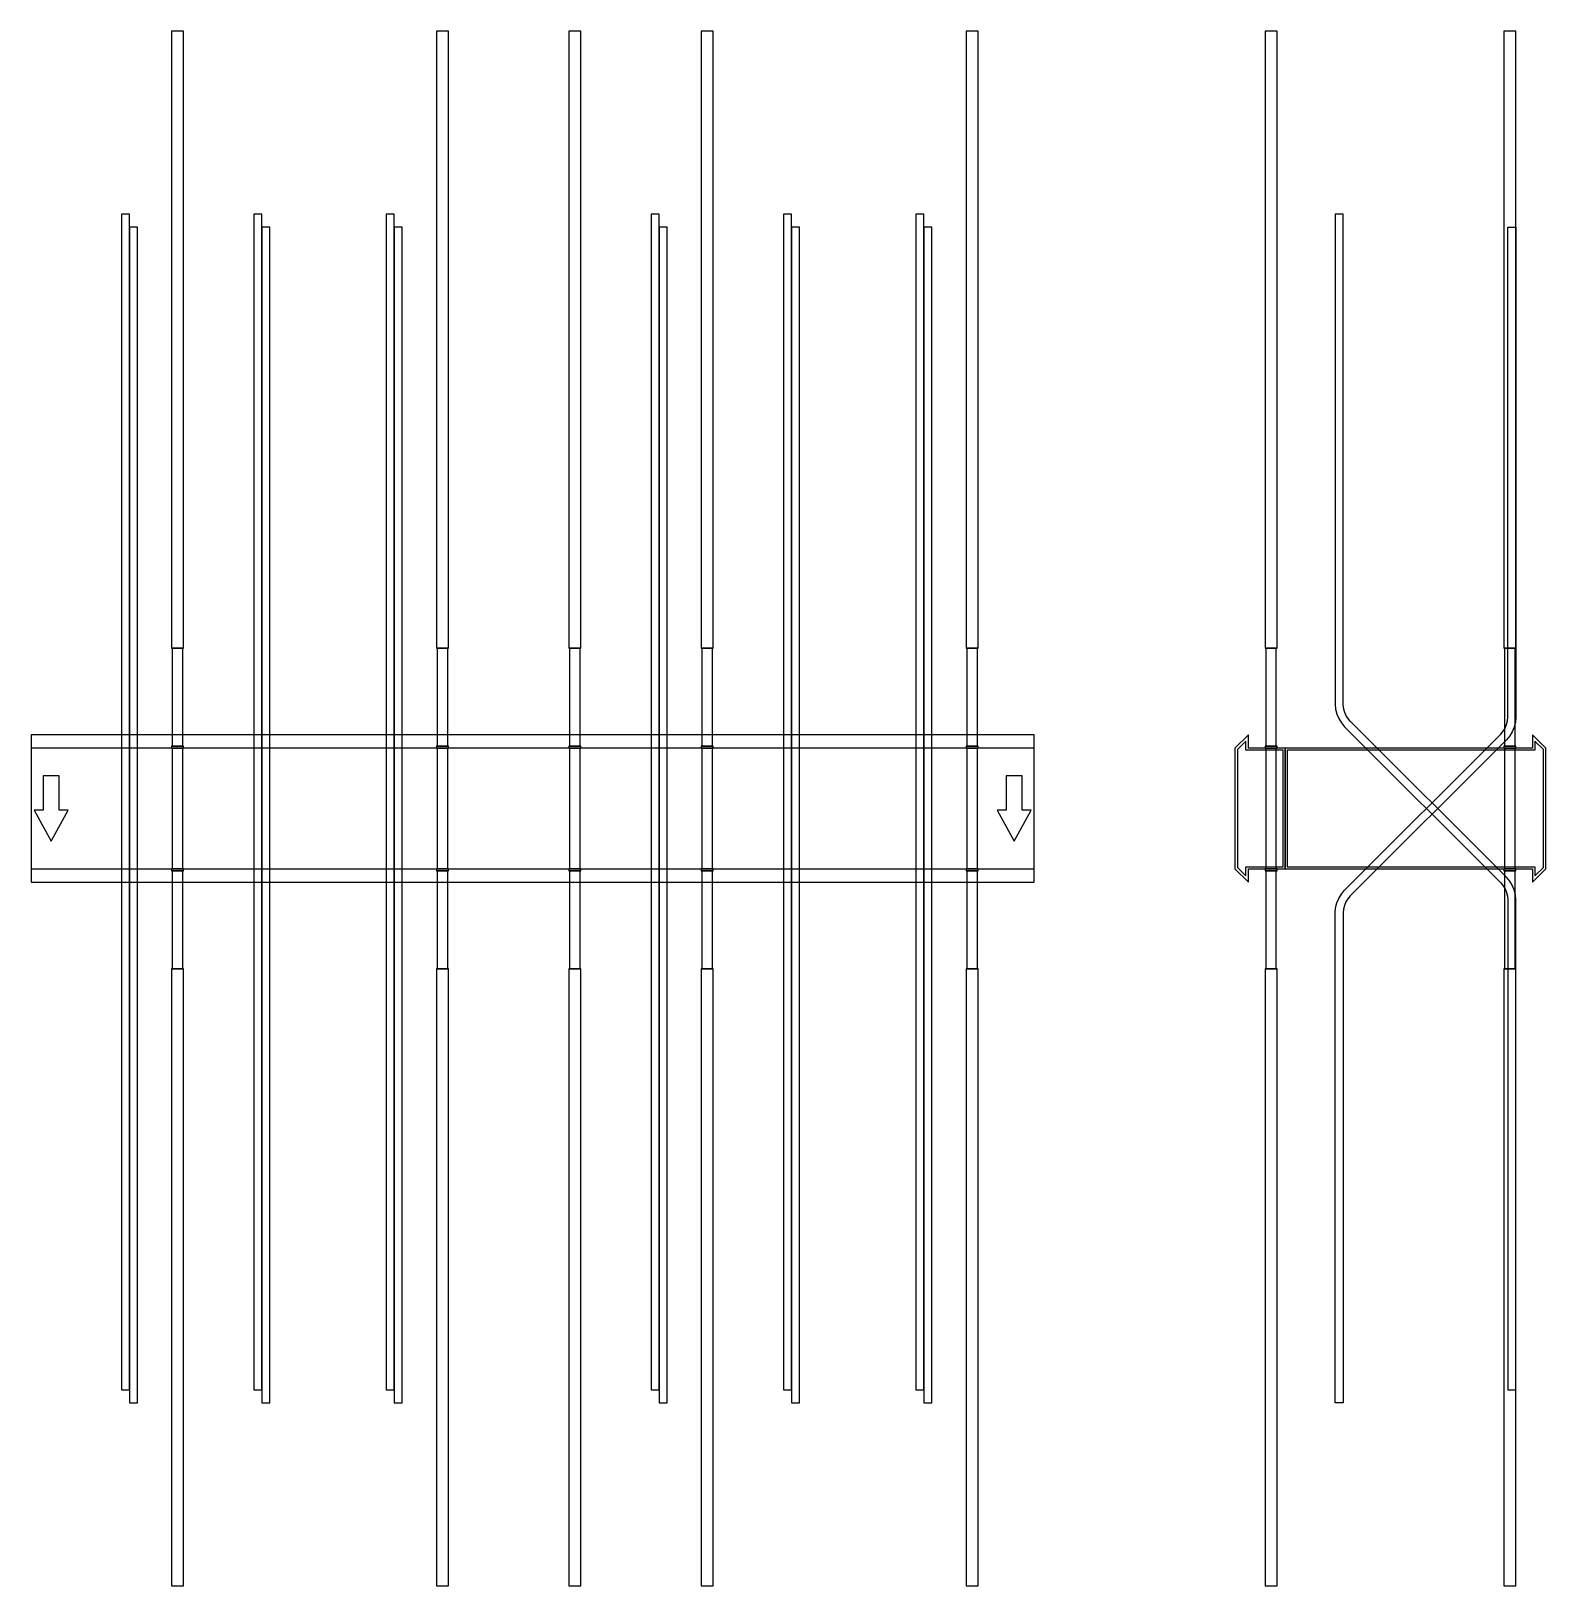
# Model space of a CAD drawing. Extents: x 0 to 1510, y -775 to 775.
import ezdxf

# ---------------------------------------------------------------- set-up
doc = ezdxf.new("R2010")
doc.units = 0
doc.layers.add('Halfen', color=7, linetype='CONTINUOUS')

msp = doc.modelspace()

# ---------------------------------------------------------------- linework, layer by layer
at = {"layer": 'Halfen', "color": 7}
for points in [[(152, 160), (152, 775), (140, 775), (140, 160)], [(416, 160), (416, 775), (404, 775), (404, 160)], [(548, 160), (548, 775), (536, 775), (536, 160)], [(680, 160), (680, 775), (668, 775), (668, 160)], [(944, 160), (944, 775), (932, 775), (932, 160)], [(1242, 160), (1242, 775), (1230, 775), (1230, 160)], [(1480, 160), (1480, 775), (1468, 775), (1468, 160)], [(98, -579.398), (98, 592.368), (90, 592.368), (90, -579.398)], [(230, -579.398), (230, 592.368), (222, 592.368), (222, -579.398)], [(362, -579.398), (362, 592.368), (354, 592.368), (354, -579.398)], [(626, -579.398), (626, 592.368), (618, 592.368), (618, -579.398)], [(758, -579.398), (758, 592.368), (750, 592.368), (750, -579.398)], [(890, -579.398), (890, 592.368), (882, 592.368), (882, -579.398)], [(1480, -579.398), (1480, -91.113), (1479.606, -86.107), (1478.434, -81.224), (1476.512, -76.585), (1473.889, -72.304), (1470.627, -68.485), (1315.029, 87.113), (1312.584, 89.976), (1310.616, 93.187), (1309.175, 96.667), (1308.295, 100.329), (1308, 104.083), (1308, 592.368), (1300, 592.368), (1300, 104.083), (1300.394, 99.077), (1301.566, 94.195), (1303.488, 89.556), (1306.111, 85.274), (1309.373, 81.456), (1464.971, -74.142), (1467.416, -77.006), (1469.384, -80.217), (1470.825, -83.696), (1471.705, -87.358), (1472, -91.113), (1472, -579.398)], [(106, -592.368), (106, 579.398), (98, 579.398), (98, -592.368)], [(238, -592.368), (238, 579.398), (230, 579.398), (230, -592.368)], [(370, -592.368), (370, 579.398), (362, 579.398), (362, -592.368)], [(634, -592.368), (634, 579.398), (626, 579.398), (626, -592.368)], [(766, -592.368), (766, 579.398), (758, 579.398), (758, -592.368)], [(898, -592.368), (898, 579.398), (890, 579.398), (890, -592.368)], [(1300, -592.368), (1300, -104.083), (1300.394, -99.077), (1301.566, -94.195), (1303.488, -89.556), (1306.111, -85.274), (1309.373, -81.456), (1464.971, 74.142), (1467.416, 77.006), (1469.384, 80.217), (1470.825, 83.696), (1471.705, 87.358), (1472, 91.113), (1472, 579.398), (1480, 579.398), (1480, 91.113), (1479.606, 86.107), (1478.434, 81.224), (1476.512, 76.585), (1473.889, 72.304), (1470.627, 68.485), (1315.029, -87.113), (1312.584, -89.976), (1310.616, -93.187), (1309.175, -96.667), (1308.295, -100.329), (1308, -104.083), (1308, -592.368)], [(151.25, 62), (151.25, 160), (140.75, 160), (140.75, 62)], [(415.25, 62), (415.25, 160), (404.75, 160), (404.75, 62)], [(547.25, 62), (547.25, 160), (536.75, 160), (536.75, 62)], [(679.25, 62), (679.25, 160), (668.75, 160), (668.75, 62)], [(943.25, 62), (943.25, 160), (932.75, 160), (932.75, 62)], [(1241.25, 62), (1241.25, 160), (1230.75, 160), (1230.75, 62)], [(1479.25, 62), (1479.25, 160), (1468.75, 160), (1468.75, 62)], [(0, -73.5), (1000, -73.5), (1000, 73.5), (0, 73.5)], [(152, 60), (152, 62), (140, 62), (140, 60)], [(416, 60), (416, 62), (404, 62), (404, 60)], [(548, 60), (548, 62), (536, 62), (536, 60)], [(680, 60), (680, 62), (668, 62), (668, 60)], [(944, 60), (944, 62), (932, 62), (932, 60)], [(1250, -60), (1250, 60), (1213.5, 60), (1213.5, 73.5), (1200, 60), (1200, -60), (1213.5, -73.5), (1213.5, -60)], [(1248, -58), (1248, 58), (1211, 58), (1211, 67.25), (1202.5, 58.75), (1202.5, -58.75), (1211, -67.25), (1211, -58)], [(1242, 60), (1242, 62), (1230, 62), (1230, 60)], [(1510, -60), (1510, 60), (1496.5, 73.5), (1496.5, 60), (1250, 60), (1250, -60), (1496.5, -60), (1496.5, -73.5)], [(1507.5, -58.75), (1507.5, 58.75), (1499, 67.25), (1499, 58), (1252, 58), (1252, -58), (1499, -58), (1499, -67.25)], [(1480, 60), (1480, 62), (1468, 62), (1468, 60)], [(0, -60), (1000, -60), (1000, 60), (0, 60)], [(151.25, -60), (151.25, 60), (140.75, 60), (140.75, -60)], [(415.25, -60), (415.25, 60), (404.75, 60), (404.75, -60)], [(547.25, -60), (547.25, 60), (536.75, 60), (536.75, -60)], [(679.25, -60), (679.25, 60), (668.75, 60), (668.75, -60)], [(943.25, -60), (943.25, 60), (932.75, 60), (932.75, -60)], [(1241.25, -60), (1241.25, 60), (1230.75, 60), (1230.75, -60)], [(1479.25, -60), (1479.25, 60), (1468.75, 60), (1468.75, -60)], [(20, -32.5), (37, -1.5), (28, -1.5), (28, 32.5), (12, 32.5), (12, -1.5), (3, -1.5)], [(980, -32.5), (997, -1.5), (988, -1.5), (988, 32.5), (972, 32.5), (972, -1.5), (963, -1.5)], [(152, -62), (152, -60), (140, -60), (140, -62)], [(151.25, -160), (151.25, -62), (140.75, -62), (140.75, -160)], [(416, -62), (416, -60), (404, -60), (404, -62)], [(415.25, -160), (415.25, -62), (404.75, -62), (404.75, -160)], [(548, -62), (548, -60), (536, -60), (536, -62)], [(547.25, -160), (547.25, -62), (536.75, -62), (536.75, -160)], [(680, -62), (680, -60), (668, -60), (668, -62)], [(679.25, -160), (679.25, -62), (668.75, -62), (668.75, -160)], [(944, -62), (944, -60), (932, -60), (932, -62)], [(943.25, -160), (943.25, -62), (932.75, -62), (932.75, -160)], [(1242, -62), (1242, -60), (1230, -60), (1230, -62)], [(1241.25, -160), (1241.25, -62), (1230.75, -62), (1230.75, -160)], [(1480, -62), (1480, -60), (1468, -60), (1468, -62)], [(1479.25, -160), (1479.25, -62), (1468.75, -62), (1468.75, -160)], [(152, -775), (152, -160), (140, -160), (140, -775)], [(416, -775), (416, -160), (404, -160), (404, -775)], [(548, -775), (548, -160), (536, -160), (536, -775)], [(680, -775), (680, -160), (668, -160), (668, -775)], [(944, -775), (944, -160), (932, -160), (932, -775)], [(1242, -775), (1242, -160), (1230, -160), (1230, -775)], [(1480, -775), (1480, -160), (1468, -160), (1468, -775)]]:
    msp.add_lwpolyline(points, close=True, dxfattribs=at)

doc.saveas('drawing.dxf')
